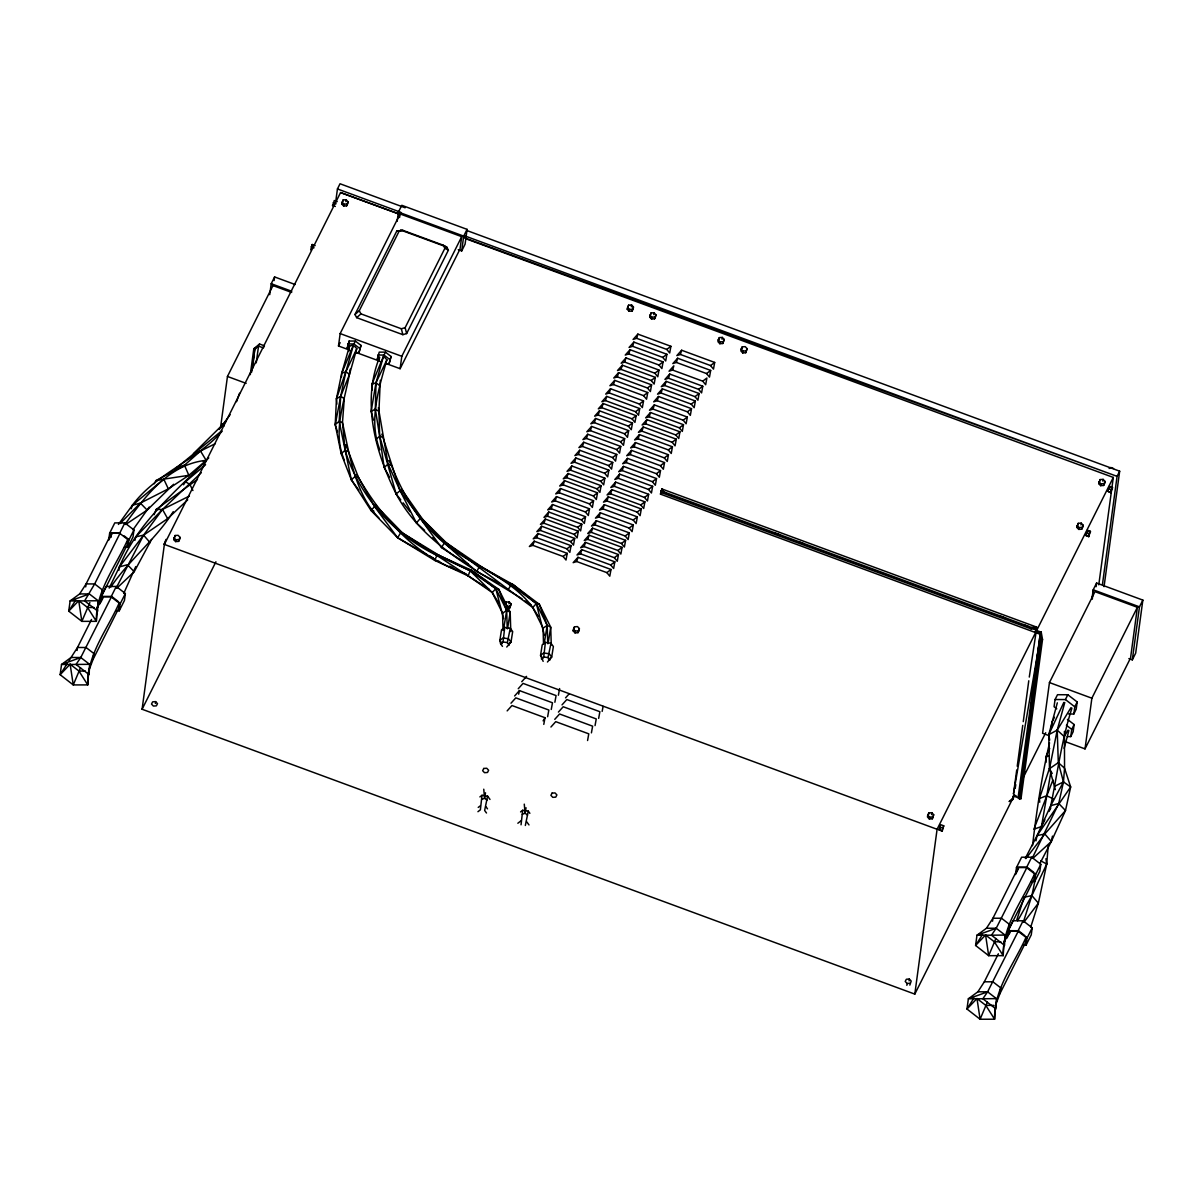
<?xml version="1.0" encoding="UTF-8"?>
<svg xmlns="http://www.w3.org/2000/svg" width="1203" height="1203" viewBox="0 0 1203 1203"><rect width="100%" height="100%" fill="white"/><g stroke="black" fill="none" stroke-linecap="round" stroke-linejoin="round"><path stroke-width="1.5" d="M1064.414 731.364L1064.55 768.206L1063.467 781.92L1058.73 803.499L1032.354 857.995M522.042 598.823C475.711 569.711 423.215 544.478 396.163 493.982C375.471 452.343 361.411 402.253 379.577 357.171L379.08 360.72M389.561 477.26L384.148 467.441L379.682 436.238L378.93 411.396L380.298 380.268M1035.317 632.492L1041.227 632.192L1040.986 639.74L1019.467 798.882L1021.016 798.672L1042.535 639.53L1041.227 632.192L1036.354 630.402L1029.287 677.063M119.428 602.432C107.593 629.47 87.052 654.191 87.759 684.898L73.263 684.928L60.15 674.718L61.533 664.477L71.052 657.485L77.503 647.485L91.518 619.47M124.135 535.861L128.029 538.869C116.195 565.906 95.638 590.628 96.345 621.334L81.849 621.365L68.736 611.154L70.135 600.914L79.654 593.921L86.105 583.921L111.653 532.839L120.24 532.854L94.661 583.936L84.616 600.883L70.135 600.914L89.368 593.951L98.165 600.748L96.345 621.334L87.533 607.485L78.736 600.688L68.736 611.154L75.684 600.192M1026.279 936.746C1014.445 963.783 993.889 988.505 994.595 1019.212L980.099 1019.242L966.986 1009.031L968.37 998.791L977.889 991.798L984.34 981.798L998.355 953.784M1034.866 873.183C1023.031 900.22 1002.49 924.942 1003.182 955.648L988.686 955.678L975.588 945.468L976.971 935.227L986.49 928.235L992.941 918.235L1018.49 867.137L1027.076 867.168L1033.572 872.175M489.185 589.395L468.162 575.876L434.569 560.312L397.622 537.741L371.08 510.583L351.321 479.771L341.171 453.681L335.231 424.629L336.464 398.674L341.712 373.306L349.471 346.073L353.426 345.081L345.908 371.592L336.464 398.674L336.885 404.118M341.487 376.99L341.712 373.306L353.426 345.081M995.377 1007.122L994.595 1019.212L985.783 1005.362L976.986 998.565L966.986 1009.031L973.934 998.069M1030.64 927.363L1038.369 903.137L1046.715 864.055L1048.219 845.754M1032.52 845.694C1036.565 811.243 1041.663 776.597 1049.542 742.822M1092.324 598.868L1093.211 589.801L1096.595 583.049L1142.85 600.102L1135.692 653.094L1132.309 659.861L1128.88 658.597M252.57 368.449L254.69 349.878L259.562 344.028L264.434 345.817L263.382 347.908L258.525 346.118L253.803 348.765L250.299 374.674M173.758 539.591L175.112 535.515L178.104 535.305L179.984 537.305L179.728 539.155L178.615 541.38L175.623 541.591L173.758 539.591L175.112 535.515M341.787 204.029L343.141 199.954L346.133 199.743L348.013 201.758L347.757 203.608L346.644 205.818L343.667 206.044L341.787 204.029L343.141 199.954M573.154 630.883L574.508 626.808L577.5 626.583L579.38 628.598L579.124 630.447L578.011 632.673L575.019 632.883L573.154 630.883L574.508 626.808M627.229 309.261L628.583 305.186L631.575 304.961L633.455 306.976L633.199 308.825L632.086 311.051L629.094 311.261L627.229 309.261L628.583 305.186M649.68 317.036L651.049 312.96L654.041 312.75L655.906 314.75L655.65 316.6L654.537 318.825L651.56 319.036L649.68 317.036L651.049 312.96M718.206 339.847L717.965 341.697L719.83 343.712L722.823 343.487L724.191 339.426L722.311 337.411L719.319 337.622L718.206 339.847L720.086 341.863L719.83 343.712M741.108 349.081L740.868 350.93L742.747 352.93L745.725 352.72L747.093 348.644L745.228 346.644L742.236 346.855L741.108 349.081L742.988 351.096L742.747 352.93M927.708 815.153L927.468 817.002L929.348 819.002L932.325 818.792L933.693 814.717L931.814 812.702L928.821 812.927L927.708 815.153L929.588 817.168L929.348 819.002M1076.865 527.41L1078.219 523.335L1081.226 523.125L1083.091 525.125L1082.835 526.974L1081.723 529.2L1078.745 529.41L1076.865 527.41L1078.219 523.335M1098.775 483.651L1100.128 479.576L1103.136 479.365L1105.001 481.38L1104.745 483.23L1103.632 485.456L1100.655 485.666L1098.775 483.651L1100.128 479.576M505.982 603.996L506.237 602.132L509.23 601.921L511.11 603.936L509.726 607.996L506.749 608.222M719.078 339.487L719.319 337.622M741.98 348.705L742.236 346.855M928.581 814.777L928.821 812.927M909.844 985.122L911.197 981.046L909.333 979.031L906.34 979.257L905.227 981.468L907.107 983.483L906.851 985.332M175.623 541.591L175.864 539.756L173.999 537.741M155.367 703.469L155.608 701.62L152.631 701.845L151.518 704.071L153.382 706.071L156.375 705.86L157.488 703.635L155.608 701.62M343.667 206.044L343.908 204.194L342.028 202.179M575.019 632.883L575.275 631.049L573.395 629.034M629.094 311.261L629.349 309.427L627.47 307.412M651.56 319.036L651.8 317.201L649.921 315.186M909.077 980.881L909.333 979.031M1078.745 529.41L1078.986 527.576L1077.106 525.561M1100.655 485.666L1100.895 483.817L1099.016 481.817M77.097 650.462L77.503 647.485L86.075 647.515L93.834 653.5L93.022 659.47L88.661 671.079L87.759 684.898L78.947 671.048L70.135 664.251L60.15 674.718L67.097 663.755M85.699 586.899L86.105 583.921L94.661 583.936L102.42 589.936L101.623 595.906L97.248 607.515L97.729 611.094L84.616 600.883L98.165 600.748M69.067 660.612L71.052 657.485L80.766 657.515L89.578 664.312L89.142 674.657L76.03 664.447L61.533 664.477L80.766 657.515L111.653 596.417L118.135 601.44M100.105 603.786L101.052 596.808L106.18 586.462L116.255 586.478L125.368 593.53L124.42 600.538L119.217 610.838L115.879 610.823M124.465 547.26L127.819 547.275L133.007 536.974L133.954 529.967L124.841 522.914L114.781 522.884L109.638 533.245L108.691 540.222L112.36 532.854M111.037 537.32L111.653 532.839M119.232 603.936L118.631 608.417L93.022 659.47M128.029 538.869L127.217 544.854L101.623 595.906M119.217 610.838L120.165 603.846L125.368 593.53M127.819 547.275L128.751 540.282L133.954 529.967M1014.655 794.717L914.806 994.114L142.089 709.244L164.375 544.418L340.569 192.555L398.81 213.833M295.156 284.525L274.6 276.946L271.216 283.713L272.976 285.562L227.457 376.464L220.6 427.155L222.254 423.847M236.57 401.682L239.502 393.261M251.683 372.073L254.69 349.878L253.803 348.765L259.562 344.028M256.254 362.84L258.525 346.118M269.728 294.675L271.216 283.713L291.773 291.291M274.104 280.6L274.6 276.946M335.667 201.984L337.441 188.946L340.028 183.758L405.14 207.773M349.05 349.878L338.494 345.983L340.163 333.577L400.073 213.939L461.711 236.66L460.027 249.066L400.118 368.704L386.028 363.517M349.908 350.449L347.081 348.268L349.156 341.035L355.366 341.05L360.99 345.396L358.96 352.659L355.847 352.644M348.765 343.923L349.156 341.035M344.344 460.117C331.457 430.599 345.923 399.05 350.193 369.171M358.96 352.659L360.99 345.396M380.013 361.547L377.186 359.366L379.246 352.133L385.456 352.148L391.08 356.494L389.065 363.757L385.952 363.742M397.17 221.322L398.419 212.059L401.802 205.307L467.08 229.367L465.08 244.194L461.696 250.946L458.253 249.683M399.591 217.487L400.073 213.939M389.065 363.757L391.08 356.494M400.118 368.704L401.802 356.299L461.711 236.66M461.696 250.946L463.696 236.119L467.08 229.367M660.477 494.147L661.936 488.974L1036.625 627.094L1035.151 632.267L1036.625 627.094L1031.557 627.47L663.725 491.862L661.936 488.974L660.477 494.147L1040.174 634.282L1040.986 639.74L1042.535 639.53M661.53 492.057L661.936 488.974L663.289 493.29L1031.121 628.898L1035.572 629.184L1031.557 627.47L1031.121 628.898M914.806 994.114L937.092 829.288L1113.301 477.426L465.546 238.63M992.535 921.212L992.941 918.235L1001.513 918.25L1009.272 924.25L1008.46 930.22L1004.084 941.829L1003.182 955.648L994.37 941.799L985.573 935.002L975.588 945.468L982.52 934.505M1012.926 796.717L1012.505 799.8L1009.272 801.559M1016.73 769.95L1013.467 794.1L1041.227 632.192M1017.227 766.236L1022.745 725.364M1023.257 721.65L1028.776 680.778M1024.971 935.739L1018.49 930.731L987.603 991.828L968.37 998.791L982.866 998.761L995.979 1008.971L996.415 998.625L987.603 991.828L977.889 991.798M986.49 928.235L996.204 928.265L1005.001 935.062L1004.565 945.408L991.467 935.197L976.971 935.227L996.204 928.265L1027.076 867.168M1022.715 945.137L1026.054 945.152L1031.257 934.851L1032.204 927.844L1023.091 920.791L1013.031 920.761L1007.888 931.122L1006.941 938.099L1009.873 932.205M1031.302 881.573L1034.655 881.588L1039.843 871.288L1040.806 864.28L1031.678 857.228L1021.618 857.198L1016.475 867.558L1015.527 874.536L1018.475 868.641M995.498 1005.392L999.858 993.783L1000.67 987.813L992.911 981.813L984.34 981.798M1009.482 933.708L1009.888 930.701L1018.49 930.731M1142.85 600.102L1139.467 606.853L1137.391 607.304L1094.971 591.665L1049.452 682.567L1042.595 733.259L1049.377 735.755M1051.272 727.514L1051.993 722.101L1054.46 717.289M1068.64 714.011L1073.813 714.026L1076.204 709.153L1077.181 701.966L1067.828 694.748L1057.512 694.717L1055.046 699.529L1054.069 706.747L1056.76 708.823M1026.069 938.25L1025.467 942.731L999.858 993.783M1034.67 874.686L1034.054 879.167L1008.46 930.22M1026.054 945.152L1027.001 938.16L1032.204 927.844M1034.655 881.588L1035.603 874.596L1040.806 864.28M1067.317 736.582L1070.76 736.597L1071.738 729.379L1074.129 724.537L1067.452 719.379M1073.813 714.026L1074.79 706.808L1077.181 701.966M1074.129 724.537L1073.151 731.74L1070.76 736.597M1091.978 598.944L1093.211 589.801L1139.467 606.853L1132.309 659.861M1096.098 586.703L1096.595 583.049M1098.775 584.838L1113.301 477.426M1102.459 584.387L1117.076 476.358L1119.662 471.185L466.734 230.48M1104.053 586.658L1119.662 471.185M1085.016 748.898L1091.873 698.206L1137.391 607.304L1130.549 657.996L1085.016 748.898L1064.655 741.394M345.878 201.593L346.133 199.743M508.974 603.771L509.23 601.921M631.319 306.825L631.575 304.961M653.785 314.6L654.041 312.75M722.056 339.261L722.311 337.411M931.558 814.566L931.814 812.702M1080.971 524.974L1081.226 523.125M1102.88 481.215L1103.136 479.365M348.735 351.396L349.471 346.073M178.615 541.38L179.984 537.305M346.644 205.818L348.013 201.758M509.726 607.996L511.11 603.936M578.011 632.673L579.38 628.598M632.086 311.051L633.455 306.976M654.537 318.825L655.906 314.75M722.823 343.487L724.191 339.426M745.725 352.72L747.093 348.644M932.325 818.792L933.693 814.717M1081.723 529.2L1083.091 525.125M1050.039 809.243C1057.166 775.469 1061.302 741.108 1071.933 708.101M1103.632 485.456L1105.001 481.38M506.749 647.019L510.989 642.071L512.689 631.56L510.283 628.267L504.704 627.425L503.065 641.966L500.628 643.846L502.463 646.372M477.937 811.709L480.373 809.83L482.012 795.288L487.591 796.13L489.997 799.424M543.154 661.364L540.538 655.394L542.207 644.868L545.38 642.417L550.974 643.259L553.38 646.552L551.681 657.064L547.44 662.011M545.38 642.417L543.741 656.958L541.305 658.838M521.049 824.822L522.688 810.281L528.282 811.123L529.876 813.318M507.561 628.643L510.192 612.222L498.794 589.38L471.426 570.252L432.057 552.162M510.283 628.267L507.35 642.613L509.185 645.139M486.493 813.002L484.644 810.476L487.591 796.13M548.087 643.59L550.718 627.154L539.32 604.327L513.215 584.688L476.433 564.177M550.974 643.259L548.027 657.605L549.876 660.131M525.335 825.469L528.282 811.123M118.841 570.433L119.428 566.899C137.488 523.23 173.864 493.065 206.405 460.569M503.681 628.567L506.689 610.417L498.794 589.38L493.907 587.049M544.207 643.515L547.2 625.365L539.32 604.327L536.102 602.658M1015.182 788.356L1015.783 784.687M1052.911 780.025L1033.888 829.213L1041.482 826.536L1050.82 772.416M373.456 420.088L371.125 411.456L376.013 382.689L383.531 356.178L386.885 359.787C378.84 388.434 368.329 420.93 379.892 449.862M485.516 792.807L484.583 798.251L481.786 799.409M526.042 807.754L525.109 813.198L522.313 814.341M567.23 553.35L566.011 560.027L563.079 556.478L532.944 545.365L529.365 546.523L534.192 541.17L567.23 553.35L563.079 556.478M571.064 545.681L569.846 552.372L566.914 548.824L536.779 537.711L533.215 538.869L538.027 533.5L571.064 545.681L566.914 548.824M574.703 538.433L573.485 545.109L570.553 541.561L540.418 530.448L536.839 531.606L541.651 526.252L574.703 538.433L570.553 541.561M578.312 531.215L577.094 537.906L574.162 534.358L544.027 523.245L540.448 524.388L545.275 519.034L578.312 531.215L574.162 534.358M543.786 724.386L545.004 717.71L511.967 705.529L507.155 710.883M581.816 524.207L580.613 530.884L577.681 527.335L547.53 516.222L543.967 517.38L548.779 512.027L581.816 524.207L577.681 527.335M547.636 716.717L548.839 710.041L515.801 697.86L510.989 703.214M585.56 516.734L584.342 523.425L581.41 519.876L551.275 508.764L547.711 509.907L552.523 504.553L585.56 516.734L581.41 519.876M551.26 709.469L552.478 702.778L519.44 690.597L514.628 695.966M589.53 508.824L588.312 515.501L585.38 511.952L555.245 500.839L551.666 501.997L556.493 496.644L589.53 508.824L585.38 511.952M554.869 702.251L556.087 695.575L523.049 683.394L518.237 688.748M593.575 500.734L592.357 507.425L589.425 503.877L559.29 492.764L555.711 493.907L560.538 488.553L593.575 500.734L589.425 503.877M558.387 695.244L559.606 688.552M597.53 492.824L596.312 499.516L593.38 495.967L563.245 484.854L559.681 486.012L564.493 480.644L597.53 492.824L593.38 495.967M601.109 485.681L599.906 492.358L596.974 488.809L566.824 477.696L563.26 478.854L568.072 473.501L601.109 485.681L596.974 488.809M604.868 478.177L603.665 484.854L600.733 481.305L570.583 470.193L567.019 471.35L571.831 465.997L604.868 478.177L600.733 481.305M608.883 470.178L607.665 476.854L604.733 473.305L574.598 462.193L571.019 463.35L575.846 457.997L608.883 470.178L604.733 473.305M612.748 462.433L611.545 469.11L608.613 465.561L578.478 454.448L574.899 455.606L579.711 450.253L612.748 462.433L608.613 465.561M616.763 454.433L615.545 461.11L612.613 457.561L582.478 446.448L578.914 447.606L583.726 442.253L616.763 454.433L612.613 457.561M620.763 446.433L619.56 453.11L616.628 449.561L586.478 438.448L582.914 439.606L587.726 434.253L620.763 446.433L616.628 449.561M624.673 438.614L623.47 445.305L620.537 441.757L590.387 430.644L586.823 431.787L591.635 426.433L624.673 438.614L620.537 441.757M628.673 430.644L627.455 437.321L624.522 433.772L594.387 422.659L590.823 423.817L595.635 418.464L628.673 430.644L624.522 433.772M632.492 423.005L631.274 429.697L628.342 426.148L598.207 415.035L594.643 416.178L599.455 410.824L632.492 423.005L628.342 426.148M636.161 415.682L634.943 422.358L632.011 418.809L601.876 407.712L598.312 408.855L603.124 403.501L636.161 415.682L632.011 418.809M639.725 408.569L638.507 415.246L635.575 411.697L605.44 400.599L601.876 401.742L606.688 396.389L639.725 408.569L635.575 411.697M611.004 569.485L609.786 576.177L606.853 572.628L576.718 561.515L573.154 562.658L577.966 557.305L611.004 569.485L606.853 572.628M643.545 400.93L642.342 407.606L639.41 404.058L609.274 392.96L605.695 394.103L610.507 388.749L643.545 400.93L639.41 404.058M614.838 561.831L613.635 568.508L610.703 564.959L580.553 553.846L576.989 555.004L581.801 549.651L614.838 561.831L610.703 564.959M618.477 554.568L617.259 561.26L614.327 557.696L584.192 546.598L580.628 547.741L585.44 542.388L618.477 554.568L614.327 557.696M647.755 392.539L646.537 399.216L643.605 395.667L613.47 384.569L609.906 385.712L614.718 380.359L647.755 392.539L643.605 395.667M622.086 547.365L620.868 554.042L617.936 550.493L587.801 539.38L584.237 540.538L589.049 535.185L622.086 547.365L617.936 550.493M651.605 384.855L650.387 391.546L647.455 387.998L617.319 376.885L613.741 378.028L618.568 372.674L651.605 384.855L647.455 387.998M587.575 740.522L588.778 733.845L555.741 721.665L550.929 727.018M625.605 540.342L624.387 547.019L621.455 543.47L591.32 532.358L587.741 533.515L592.568 528.162L625.605 540.342L621.455 543.47M655.349 377.366L654.131 384.058L651.199 380.509L621.064 369.396L617.5 370.539L622.312 365.186L655.349 377.366L651.199 380.509M591.41 732.868L592.628 726.176L559.59 713.996L554.763 719.349M629.334 532.884L628.131 539.561L625.199 536.012L595.049 524.899L591.485 526.057L596.297 520.704L629.334 532.884L625.199 536.012M659.003 370.073L657.785 376.765L654.853 373.201L624.718 362.103L621.154 363.246L625.966 357.892L659.003 370.073L654.853 373.201M595.049 725.604L596.252 718.928L563.215 706.747L558.403 712.101M633.304 524.959L632.086 531.636L629.154 528.087L599.019 516.974L595.455 518.132L600.267 512.779L633.304 524.959L629.154 528.087M663.094 361.892L661.891 368.569L658.958 365.02L628.823 353.908L625.244 355.065L630.056 349.712L663.094 361.892L658.958 365.02M598.658 718.386L599.861 711.71L566.824 699.529L562.012 704.883M602.162 711.379L603.079 706.372M637.349 516.884L636.131 523.561L633.199 520.012L603.064 508.899L599.5 510.057L604.312 504.704L637.349 516.884L633.199 520.012M666.913 354.283L665.695 360.96L662.763 357.411L632.628 346.299L629.064 347.456L633.876 342.103L666.913 354.283L662.763 357.411M641.304 508.974L640.101 515.651L637.169 512.102L607.034 500.989L603.455 502.147L608.267 496.794L641.304 508.974L637.169 512.102M670.913 346.299L669.695 352.975L666.763 349.426L636.628 338.314L633.064 339.472L637.876 334.118L670.913 346.299L666.763 349.426M644.898 501.816L643.68 508.493L640.748 504.944L610.613 493.831L607.049 494.989L611.861 489.636L644.898 501.816L640.748 504.944M648.658 494.313L647.44 500.989L644.507 497.44L614.372 486.328L610.793 487.486L615.62 482.132L648.658 494.313L644.507 497.44M652.658 486.313L651.44 492.989L648.507 489.441L618.372 478.328L614.808 479.486L619.62 474.132L652.658 486.313L648.507 489.441M656.537 478.568L655.319 485.245L652.387 481.696L622.252 470.584L618.688 471.741L623.5 466.388L656.537 478.568L652.387 481.696M660.537 470.568L659.334 477.245L656.402 473.696L626.252 462.584L622.688 463.741L627.5 458.388L660.537 470.568L656.402 473.696M664.552 462.569L663.334 469.245L660.402 465.696L630.267 454.584L626.703 455.742L631.515 450.388L664.552 462.569L660.402 465.696M668.462 454.764L667.244 461.441L664.312 457.892L634.176 446.779L630.613 447.937L635.425 442.584L668.462 454.764L664.312 457.892M672.447 446.779L671.244 453.456L668.312 449.907L638.176 438.809L634.598 439.952L639.41 434.599L672.447 446.779L668.312 449.907M676.281 439.155L675.063 445.832L672.131 442.283L641.996 431.17L638.417 432.328L643.229 426.975L676.281 439.155L672.131 442.283M679.951 431.817L678.733 438.509L675.8 434.96L645.665 423.847L642.086 425.005L646.898 419.636L679.951 431.817L675.8 434.96M683.499 424.704L682.296 431.396L679.364 427.847L649.229 416.734L645.65 417.892L650.462 412.524L683.499 424.704L679.364 427.847M687.334 417.065L686.116 423.757L683.184 420.208L653.049 409.095L649.485 410.238L654.297 404.885L687.334 417.065L683.184 420.208M691.53 408.674L690.327 415.366L687.394 411.817L657.244 400.704L653.68 401.847L658.492 396.494L691.53 408.674L687.394 411.817M695.379 401.005L694.161 407.682L691.229 404.133L661.094 393.02L657.53 394.178L662.342 388.825L695.379 401.005L691.229 404.133M699.123 393.516L697.92 400.193L694.988 396.644L664.838 385.531L661.274 386.689L666.086 381.336L699.123 393.516L694.988 396.644M702.778 386.223L701.575 392.9L698.642 389.351L668.492 378.238L664.928 379.396L669.74 374.043L702.778 386.223L698.642 389.351M710.687 370.419L709.484 377.11L706.552 373.562L676.402 362.449L672.838 363.592L677.65 358.238L710.687 370.419L706.552 373.562M714.687 362.434L713.484 369.11L710.552 365.562L680.402 354.464L676.838 355.607L681.65 350.253L714.687 362.434L710.552 365.562M337.411 431.757L335.231 424.629L340.69 396.343L345.908 371.592L356.78 348.69L354.554 346.284M1055.347 789.649L1049.497 768.702L1057.211 730.131L1064.79 702.492M1035.978 840.867L1037.046 835.634L1050.715 805.664L1063.467 781.92L1058.309 762.612L1057.211 730.131L1070.926 707.725M1035.572 877.829L1031.873 895.588L1023.437 921.829M518.688 694.161L519.44 690.597M1039.828 863.679L1051.317 841.514L1052.475 836.115M134.901 540.358L135.819 536.824L162.51 509.44L201.337 472.674M1064.144 748.356L1068.911 730.447M1052.219 773.514L1049.497 768.702L1048.745 734.687L1057.332 702.823M358.855 490.238L351.321 479.771L339.156 421.291L340.69 396.343L349.471 374.479L356.78 348.69M1013.482 796.341L1012.505 799.8L1013.558 797.709L1009.302 801.348M315.156 245.592L312.239 244.51L310.705 249.833M311.833 247.592L312.239 244.51M333.863 203.593L332.75 205.818L334.284 200.51L337.201 201.593M938.941 829.604L940.821 824.732L943.738 825.799L942.205 831.123L938.941 829.604L942.205 831.123M941.859 830.687L943.738 825.799M1085.497 535.155L1087.377 530.282L1090.294 531.35L1088.76 536.658L1085.497 535.155L1088.76 536.658M1088.414 536.237L1090.294 531.35M1107.542 491.14L1109.407 486.268L1112.339 487.335L1110.805 492.644L1107.542 491.14L1110.805 492.644M1109.001 489.35L1109.407 486.268M1110.444 492.222L1112.339 487.335M123.729 593.455L135.744 566.598M532.944 545.365L534.192 541.17M536.779 537.711L538.027 533.5M540.418 530.448L541.651 526.252M544.027 523.245L545.275 519.034M547.53 516.222L548.779 512.027M551.275 508.764L552.523 504.553M555.245 500.839L556.493 496.644M559.29 492.764L560.538 488.553M563.245 484.854L564.493 480.644M566.824 477.696L568.072 473.501M570.583 470.193L571.831 465.997M574.598 462.193L575.846 457.997M578.478 454.448L579.711 450.253M582.478 446.448L583.726 442.253M586.478 438.448L587.726 434.253M590.387 430.644L591.635 426.433M594.387 422.659L595.635 418.464M598.207 415.035L599.455 410.824M601.876 407.712L603.124 403.501M605.44 400.599L606.688 396.389M609.274 392.96L610.507 388.749M613.47 384.569L614.718 380.359M617.319 376.885L618.568 372.674M621.064 369.396L622.312 365.186M624.718 362.103L625.966 357.892M628.823 353.908L630.056 349.712M632.628 346.299L633.876 342.103M636.628 338.314L637.876 334.118M576.718 561.515L577.966 557.305M580.553 553.846L581.801 549.651M584.192 546.598L585.44 542.388M587.801 539.38L589.049 535.185M591.32 532.358L592.568 528.162M595.049 524.899L596.297 520.704M599.019 516.974L600.267 512.779M603.064 508.899L604.312 504.704M607.034 500.989L608.267 496.794M610.613 493.831L611.861 489.636M614.372 486.328L615.62 482.132M618.372 478.328L619.62 474.132M622.252 470.584L623.5 466.388M626.252 462.584L627.5 458.388M630.267 454.584L631.515 450.388M634.176 446.779L635.425 442.584M638.176 438.809L639.41 434.599M641.996 431.17L643.229 426.975M645.665 423.847L646.898 419.636M649.229 416.734L650.462 412.524M653.049 409.095L654.297 404.885M657.244 400.704L658.492 396.494M661.094 393.02L662.342 388.825M664.838 385.531L666.086 381.336M668.492 378.238L669.74 374.043M672.597 370.058L673.845 365.847L669.033 371.201L672.597 370.058L702.732 381.156L705.665 384.719L706.883 378.028L702.732 381.156M676.402 362.449L677.65 358.238M680.402 354.464L681.65 350.253M663.725 491.862L663.289 493.29L660.898 491.065L666.176 493.004M131.247 508.749L132.36 505.275C156.089 473.305 195.894 460.869 222.059 431.306M1016.685 920.22L1024.114 897.258L1031.873 895.588L1046.715 864.055L1045.933 858.701M1039.723 802.236L1039.452 798.521L1049.377 768.582M498.689 603.034L492.238 592.538L468.162 575.876L470.102 570.763L471.426 570.252L495.816 588.658L498.794 589.38M154.074 514.704L156.149 509.471L197.457 479.395M89.894 602.508L81.849 621.365L78.736 600.688M80.511 667.74L73.263 684.928L70.135 664.251M995.949 938.475L988.686 955.678L985.573 935.002M987.362 1002.039L980.099 1019.242L976.986 998.565M372.359 389.907L371.817 384.404L383.531 356.178M1032.836 858.386L1051.317 841.514L1065.497 810.551L1070.67 786.957L1064.55 768.206L1058.309 762.612L1049.497 768.702M116.826 588.207L134.21 571.726L151.593 539.455M1049.693 740.086L1048.745 734.687L1063.828 702.402M1045.978 762.416L1045.723 756.943L1049.693 748.461M386.885 359.787L376.013 382.689L375.336 409.11L379.682 436.238L396.163 493.982L400.779 499.892M116.285 587.831L143.578 535.14L162.51 509.44L189.397 496.057M109.187 588.102L119.428 566.899L143.578 535.14L167.638 518.628L187.728 499.816M100.826 602.312L103.037 597.891M109.638 533.245L119.668 533.275L124.841 522.914M96.466 609.575L103.052 596.402L111.653 596.417M101.052 596.808L111.082 596.838L116.255 586.478M165.277 542.057L164.149 544.282L166.044 539.395M142.089 709.244L215.923 561.786M338.494 345.983L340.148 342.66M354.975 314.539L396.749 231.096L402.794 230.299L443.2 245.186L446.719 247.036L448.403 250.149L406.629 333.577L402.84 334.675L356.659 317.652L354.975 314.539L359.261 310.75L399.005 231.397L402.794 230.299M406.629 333.577L405.14 327.667L444.884 248.299L443.2 245.186M505.11 604.357L506.237 602.132M1085.843 535.576L1086.956 533.35M939.287 830.04L940.4 827.814M1023.046 777.965L1045.708 732.717M1016.475 867.558L1026.505 867.574L1031.678 857.228M1004.129 942.25L1009.888 930.701M1007.888 931.122L1017.918 931.137L1023.091 920.791M347.667 343.938L353.908 343.953L355.366 341.05M377.772 355.035L384.013 355.05L385.456 352.148M1055.046 699.529L1065.407 699.56L1067.828 694.748M1041.482 826.536L1044.866 819.829M1049.076 811.423L1050.775 808.07M347.081 348.268L348.569 345.366M377.186 359.366L378.674 356.464M1025.287 858.31L1037.046 835.634L1070.67 786.957L1063.467 781.92L1055.016 786.1M154.255 483.786L155.939 480.614L184.45 465.23L200.51 451.02L215.397 443.621M499.215 583.44L476.689 571.56L479.335 566.808L481.35 566.673L511.095 584.763L536.343 603.59L539.32 604.327M1017.633 920.806L1031.873 895.588L1038.369 903.137L1023.979 922.115M1068.008 730.116L1064.279 736.612L1057.211 730.131L1048.745 734.687M538.282 616.477L532.749 607.485L508.358 589.455L511.095 584.763L513.215 584.688L536.343 603.59L547.2 625.365L547.741 643.59M219.232 429.456L230.119 414.704M543.094 720.838L545.004 717.71M418.629 549.831L397.622 537.741L400.479 533.14L402.719 533.155L438.839 555.2L470.102 570.763L495.816 588.658L506.689 610.417L507.215 628.643M467.847 564.463L441.471 547.606L444.328 543.004L446.569 543.019L481.35 566.673M183.533 484.779L185.563 481.696L205.578 464.734M132.962 529.786L149.202 507.064M80.766 657.515L76.03 664.447L89.578 664.312M996.204 928.265L991.467 935.197L1005.001 935.062M987.603 991.828L982.866 998.761L996.415 998.625M175.067 470.208L177.142 467.335L221.728 430.839M125.217 524.012C145.202 496.162 169.458 463.982 206.164 460.358L208.781 457.907M118.405 524.448L132.36 505.275L163.773 479.125L188.856 475.32L206.164 460.358L200.51 451.02L193.427 453.606L226.224 421.17M110.917 586.929C129.217 559.636 155.728 539.636 173.247 511.651M1025.843 858.641L1044.805 833.965L1065.497 810.551L1058.73 803.499L1050.715 805.664M424.614 530.343L416.433 522.944L419.892 518.899L422.719 519.455L446.569 543.019L508.358 589.455M521.741 681.725L526.568 676.372M565.53 697.875L569.139 693.86M503.034 630.477L502.553 613.229L492.238 592.538L495.816 588.658L503.576 618.703M543.5 643.695L543.079 628.177L532.749 607.485L536.343 603.59L544.433 635.455M120.074 523.561L140.375 503.095L168.33 488.869L188.856 475.32L184.45 465.23L177.142 467.335M125.668 524.478L147.157 510.102L173.623 484.283M356.659 317.652L360.945 313.863L401.351 328.765L405.14 327.667M335.231 424.629L339.156 421.291L342.479 422.569C349.487 454.689 355.05 493.907 378.93 517.997M341.171 453.681L345.111 450.343L342.479 422.569L344.284 398.614L340.69 396.343L336.464 398.674M375.742 439.561L379.682 436.238L383.005 437.516L400.103 490.659L416.433 522.944M351.321 479.771L355.261 476.433L358.569 477.711C381.486 517.11 414.163 554.297 457.847 570.357M384.148 467.441L388.088 464.117L378.389 407.682M396.163 493.982L400.103 490.659L403.411 491.922L422.719 519.455L444.328 543.004L476.689 571.56M504.704 627.425L501.516 629.876L499.862 640.387L500.628 643.846M508.884 643.695L510.989 642.071L508.598 638.793L503.034 637.951L499.862 640.387L502.252 643.665M540.538 655.394L543.711 652.943L549.275 653.785L551.681 657.064L548.508 659.515M479.892 796.912L482.012 795.288M478.223 807.439L480.343 805.815M520.568 811.92L522.688 810.281M517.846 823.243L521.019 820.807M502.553 613.229L506.689 610.417L510.192 612.222L510.794 631.59M543.079 628.177L547.2 625.365L550.718 627.154L551.26 644.763M1109.136 468.493L1110.76 467.471L1113.572 468.508M371.125 411.456L375.336 409.11L378.93 411.396M341.712 373.306L345.908 371.592L349.471 374.479M371.817 384.404L376.013 382.689L379.577 385.577M1039.452 798.521L1046.625 795.709L1053.317 798.882M203.337 461.396L206.164 460.358M1045.723 756.943L1049.061 755.965M185.939 476.162L188.856 475.32M132.36 505.275L140.375 503.095L147.157 510.102M119.428 566.899L127.443 564.718L134.21 571.726M135.819 536.824L143.578 535.14L150.104 542.658M1037.046 835.634L1044.805 833.965L1051.317 841.514M155.939 480.614L163.773 479.125L168.33 488.869M221.157 426.268L224.209 425.817M438.839 555.2L437.02 555.455C393.622 534.688 359.291 496.493 345.111 450.343L348.419 451.621L358.569 477.711L374.524 506.538L397.622 537.741M343.908 204.194L346.9 203.984M629.349 309.427L632.342 309.201M651.8 317.201L654.793 316.99M720.086 341.863L723.078 341.652M742.988 351.096L745.98 350.885M175.864 539.756L178.871 539.545M1100.895 483.817L1103.888 483.606M1078.986 527.576L1081.978 527.365M506.989 606.372L509.982 606.162M575.275 631.049L578.267 630.823M929.588 817.168L932.581 816.942M907.107 983.483L910.085 983.257M1016.159 795.815L1013.212 795.965L1021.016 798.672M156.149 509.471L162.51 509.44L167.638 518.628M79.654 593.921L89.368 593.951M87.533 607.485L94.014 607.5M78.947 671.048L85.413 671.063M994.37 941.799L1000.851 941.814M985.783 1005.362L993.873 1005.377M396.749 231.096L399.005 231.397M503.065 641.966L507.35 642.613M543.741 656.958L548.027 657.605M468.162 575.876L402.719 533.155L377.366 507.095L374.524 506.538L371.08 510.583L373.907 511.14M467.922 569.23L471.426 570.252M464.102 237.698L1117.076 476.358L464.147 235.653M1109.767 486.689L1112.685 487.771M332.404 205.382L335.321 206.45M1090.64 531.771L1087.377 530.282M337.441 188.946L400.794 212.299M398.419 212.059L463.696 236.119M340.569 192.555L398.659 213.969M333.171 202.736L336.088 203.803M1108.294 488.493L1111.211 489.561M400.539 230.014L446.719 247.036M311.126 246.735L314.043 247.818M1086.264 532.508L1089.181 533.576M272.976 285.562L291.652 292.449M340.163 333.577L401.802 356.299M356.103 352.479L378.99 360.915M775.228 533.215L780.506 535.155M798.1 541.636L803.378 543.591M1000.385 616.222L1005.663 618.162M1023.257 624.643L1028.535 626.598M227.457 376.464L246.119 383.351M1049.452 682.567L1091.873 698.206M939.708 826.957L942.626 828.04M164.375 544.418L937.092 829.288M532.749 607.485C510.403 577.049 472.538 566.703 444.328 543.004C419.2 522.929 403.185 494.839 391.411 465.396L388.088 464.117L400.103 490.659L441.471 547.606M506.313 582.041L513.215 584.688M461.17 571.786L466.162 573.936M439.696 561.59L434.569 560.312L437.02 555.455L470.102 570.763L492.238 592.538M449.621 566.177L452.945 567.711M444.884 248.299L448.403 250.149M1040.775 860.852L1046.715 864.055M421.847 551.696L426.704 554.478M429.922 556.342L433.155 558.192M430.042 556.177L433.215 558.117M185.563 481.696L189.924 484.508L192.931 490.538M465.005 562.102L468.057 564.177M525.079 600.914L531.17 605.079M438.975 537.591L446.569 543.019M396.96 528.764L402.719 533.155M1065.407 699.56L1074.79 706.808M1066.384 725.244L1071.738 729.379M384.013 355.05L389.652 359.411M353.908 343.953L359.547 348.314M1026.505 867.574L1035.603 874.596M1017.918 931.137L1027.001 938.16M119.668 533.275L128.751 540.282M111.082 596.838L120.165 603.846M527.5 815.108L525.109 813.198L524.267 804.13M486.974 800.175L484.583 798.251L483.756 789.198M432.794 537.741L435.531 540.207M417.561 514.072L422.719 519.455M374.975 504.358L377.366 507.095M506.734 607.846L510.192 612.222M403.095 502.839L410.028 511.696M541.35 656.477L542.944 658.673M526.583 821.649L528.989 824.927M485.907 806.657L487.501 808.837M401.291 488.839L403.411 491.922M356.689 474.674L358.569 477.711M359.261 310.75L360.945 313.863M388.93 460.478L391.411 465.396M345.787 444.764L348.419 451.621M381.817 434.118L383.005 437.516M401.351 328.765L402.84 334.675M1040.174 634.282L1019.467 798.882L1018.084 797.754L1040.174 634.282M483.756 768.461L482.644 770.687L484.508 772.687L487.501 772.476L488.613 770.251L486.734 768.251L483.756 768.461M552.027 793.123L550.914 795.348L552.794 797.348L555.771 797.138L556.884 794.912L555.019 792.912L552.027 793.123"/></g></svg>
